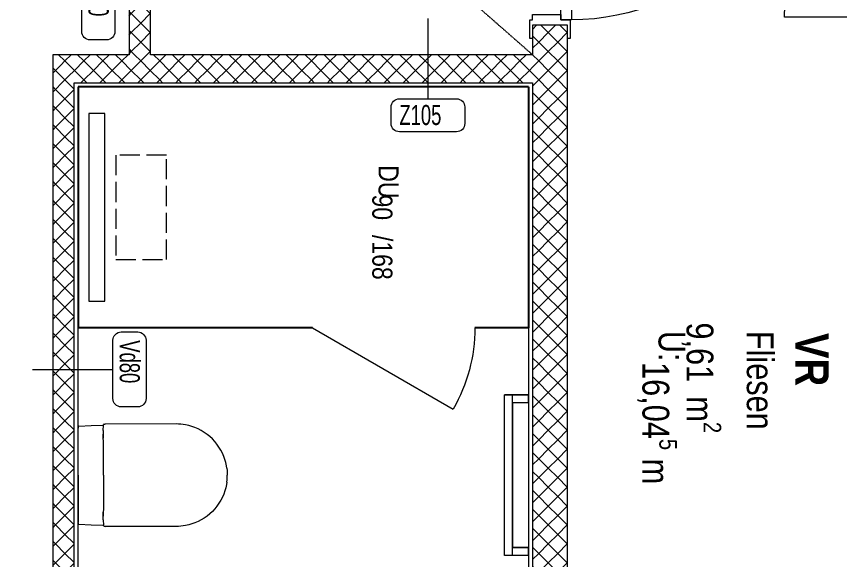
# Model space of a CAD drawing. Header units: metres. Extents: x -16782 to 57285, y -22997 to 18599.
# Drawn here: x 21634 to 24707, y -2183 to -152 of the extents above; entities that cross this region are included whole.
import ezdxf
from ezdxf.enums import TextEntityAlignment as Align

# ---------------------------------------------------------------- set-up
doc = ezdxf.new("R2010")
doc.units = ezdxf.units.M
doc.header["$MEASUREMENT"] = 0
doc.linetypes.add('Strichlinie eng', pattern=[0.1, 0.075, -0.025])
for name, color, linetype in [('130 Wand Innen', 7, 'Continuous'), ('230 Decke abgehaengt', 7, 'Continuous'), ('540 Sanitaer Fliesenlinie', 7, 'Continuous'), ('540 Sanitaer Text', 7, 'Continuous'), ('540 Sanitaereinrichtung', 7, 'Continuous'), ('810 Raumstempel', 7, 'Continuous'), ('936 Beschriftung Aufbauten', 7, 'Continuous'), ('Neubau_130 Wand Innen', 7, 'Continuous')]:
    doc.layers.add(name, color=color, linetype=linetype)
doc.styles.add('ERSTELLTER_STIL_1', font='ARIALN.TTF')
doc.styles.add('ERSTELLTER_STIL_3', font='ARIALNB.TTF')
doc.styles.add('ERSTELLTER_STIL_7', font='ARIALN.TTF', dxfattribs={"width": 0.8})
pattern_1 = [(315, (0, 0), (0.03535534, 0.03535534), [0.05, 0]), (45, (0, 0), (-0.03535534, 0.03535534), [0.05, 0])]
pattern_2 = [(135, (0, 0), (0.03535534, 0.03535534), [0.05, 0]), (225, (0, 0), (-0.03535534, 0.03535534), [0.05, 0])]
pattern_3 = [(45, (0, 0), (-0.03535534, 0.03535534), [0.05, 0]), (135, (0, 0), (0.03535534, 0.03535534), [0.05, 0])]

# ---------------------------------------------------------------- blocks, each defined once
blk = doc.blocks.new('Heizkörper 3 27_2')
at = {"layer": '540 Sanitaereinrichtung', "color": 7, "linetype": 'Continuous', "lineweight": 13}
for p, q in [((0, 0.09), (0, 0)), ((0, 0.09), (0.03, 0.09)), ((0.03, 0.09), (0.03, 0.03)), ((0.57, 0.09), (0.57, 0.03)), ((0.57, 0.09), (0.6, 0.09)), ((0.6, 0.09), (0.6, 0)), ((0, 0.03), (0.6, 0.03)), ((0, 0), (0.6, 0))]:
    blk.add_line(p, q, dxfattribs=at)
at = {"layer": '540 Sanitaereinrichtung', "color": 7, "linetype": 'Continuous', "lineweight": 13, "flags": 128}
blk.add_lwpolyline([(0, 0.09), (0, 0), (0.6, 0), (0.6, 0.09), (0.57, 0.09), (0.57, 0.03), (0.03, 0.03), (0.03, 0.09)], close=True, dxfattribs=at)
blk = doc.blocks.new('Dusche variabel Glorit 2021_2')
at = {"layer": '540 Sanitaereinrichtung', "color": 7, "linetype": 'Continuous', "lineweight": 25}
for p, q in [((0, 0), (0.9, 0)), ((0, -1.68), (0, 0)), ((0.9, -0.874), (0.9, 0)), ((0.9, -1.68), (0.9, -1.48)), ((0, -1.68), (0.9, -1.68))]:
    blk.add_line(p, q, dxfattribs=at)
at = {"layer": '540 Sanitaereinrichtung', "color": 7, "linetype": 'Continuous', "lineweight": 13}
for p, q in [((0.1, -0.04), (0.8, -0.04)), ((0.1, -0.1), (0.1, -0.04)), ((0.8, -0.04), (0.8, -0.1)), ((0.8, -0.1), (0.1, -0.1)), ((0.9, -0.874), (1.203, -1.3988))]:
    blk.add_line(p, q, dxfattribs=at)
at = {"layer": '540 Sanitaereinrichtung', "color": 7, "linetype": 'Strichlinie eng', "lineweight": 13}
for p, q in [((0.255, -0.14), (0.645, -0.14)), ((0.255, -0.33), (0.255, -0.14)), ((0.645, -0.14), (0.645, -0.33)), ((0.645, -0.33), (0.255, -0.33))]:
    blk.add_line(p, q, dxfattribs=at)
at = {"layer": '540 Sanitaereinrichtung', "color": 7, "linetype": 'Continuous', "lineweight": 13}
blk.add_arc((0.9, -0.874), 0.606, 270, 300, dxfattribs=at)
blk = doc.blocks.new('VR_021_43_1', base_point=(20.5083, 9.481))
at = {"layer": '810 Raumstempel', "color": 7, "lineweight": 13, "char_height": 0.1, "attachment_point": 1, "rotation": 270, "style": 'ERSTELLTER_STIL_1'}
for s, insert in [('\\A1;{\\pql;\\pt0,0.05;\\fArial Narrow|b0|i0|c0|p0;\\W1.000000;9,61\\fArial Narrow|b0|i0|c0|p0;\\W1.000000;\\A1{\\H.66x;\\S^  ;}\\fArial Narrow|b0|i0|c0|p0;\\W1.000000; m\\fArial Narrow|b0|i0|c0|p0;\\W1.000000;\\A1{\\H.66x;\\S2^  ;}}', (20.2687, 10.4785)), ('\\A1;{\\pql;\\pt0,0.05;\\fArial Narrow|b0|i0|c0|p0;\\W1.000000;16,04\\fArial Narrow|b0|i0|c0|p0;\\W1.000000;\\A1{\\H.66x;\\S5^  ;}\\fArial Narrow|b0|i0|c0|p0;\\W1.000000; m\\fArial Narrow|b0|i0|c0|p0;\\W1.000000;\\A1{\\H.66x;\\S^  ;}}', (20.104, 10.3306))]:
    blk.add_mtext(s, dxfattribs=dict(at, insert=insert))
at = {"layer": '810 Raumstempel', "color": 7, "lineweight": 13}
for tag, height, style, p in [('DUMMY_892', 0.1, 'ERSTELLTER_STIL_1', (20.2996, 10.4785)), ('DUMMY_891', 0.1, 'ERSTELLTER_STIL_1', (20.4643, 10.4785)), ('perimeterCode', 0.1, 'ERSTELLTER_STIL_1', (20.1349, 10.4472)), ('stFloorCovering', 0.1, 'ERSTELLTER_STIL_1', (20.4643, 10.4472)), ('ROOM_NAME', 0.125, 'ERSTELLTER_STIL_3', (20.6701, 10.4394)), ('DUMMY_890', 0.125, 'ERSTELLTER_STIL_3', (20.6701, 10.2776))]:
    blk.add_attdef(tag, text='', height=height, rotation=270, dxfattribs=dict(at, style=style)).set_placement(p, align=Align.TOP_LEFT)
blk = doc.blocks.new('Etikett_9_1', base_point=(18.942, 10.8924))
at = {"layer": '540 Sanitaer Text', "color": 7, "lineweight": 13, "char_height": 0.075, "attachment_point": 1, "rotation": 270, "style": 'ERSTELLTER_STIL_1'}
for s, insert in [('\\A1;{\\pql;\\pt0,1;\\fArial Narrow|b0|i0|c0|p0;\\W1.000000;\\fArial Narrow|b0|i0|c0|p0;\\W1.000000;\\A1{\\H.66x;\\S^  ;}\\fArial Narrow|b0|i0|c0|p0;\\W1.000000;\\fArial Narrow|b0|i0|c0|p0;\\W1.000000;\\A1{\\H.66x;\\S^  ;}\\fArial Narrow|b0|i0|c0|p0;\\W1.000000;\\fArial Narrow|b0|i0|c0|p0;\\W1.000000;\\fArial Narrow|b0|i0|c0|p0;\\W1.000000;\\fArial Narrow|b0|i0|c0|p0;\\W1.000000;\\fArial Narrow|b0|i0|c0|p0;\\W1.000000;\\fArial Narrow|b0|i0|c0|p0;\\W1.000000;\\fArial Narrow|b0|i0|c0|p0;\\W1.000000;\\A1{\\H.66x;\\S^  ;}\\fArial Narrow|b0|i0|c0|p0;\\W1.000000;\\fArial Narrow|b0|i0|c0|p0;\\W1.000000;\\A1{\\H.66x;\\S^  ;}\\fArial Narrow|b0|i0|c0|p0;\\W1.000000;\\fArial Narrow|b0|i0|c0|p0;\\W1.000000;\\fArial Narrow|b0|i0|c0|p0;\\W1.000000;\\fArial Narrow|b0|i0|c0|p0;\\W1.000000;\\fArial Narrow|b0|i0|c0|p0;\\W1.000000;\\fArial Narrow|b0|i0|c0|p0;\\W1.000000;\\fArial Narrow|b0|i0|c0|p0;\\W1.000000;\\A1{\\H.66x;\\S^  ;}\\fArial Narrow|b0|i0|c0|p0;\\W1.000000;\\fArial Narrow|b0|i0|c0|p0;\\W1.000000;\\A1{\\H.66x;\\S^  ;}\\fArial Narrow|b0|i0|c0|p0;\\W1.000000;\\fArial Narrow|b0|i0|c0|p0;\\W1.000000;\\fArial Narrow|b0|i0|c0|p0;\\W1.000000;\\fArial Narrow|b0|i0|c0|p0;\\W1.000000;\\fArial Narrow|b0|i0|c0|p0;\\W1.000000;\\fArial Narrow|b0|i0|c0|p0;\\W1.000000;\\fArial Narrow|b0|i0|c0|p0;\\W1.000000;\\A1{\\H.66x;\\S^  ;}\\fArial Narrow|b0|i0|c0|p0;\\W1.000000;\\fArial Narrow|b0|i0|c0|p0;\\W1.000000;\\A1{\\H.66x;\\S^  ;}\\fArial Narrow|b0|i0|c0|p0;\\W1.000000;\\fArial Narrow|b0|i0|c0|p0;\\W1.000000;\\fArial Narrow|b0|i0|c0|p0;\\W1.000000;\\fArial Narrow|b0|i0|c0|p0;\\W1.000000;\\fArial Narrow|b0|i0|c0|p0;\\W1.000000;\\fArial Narrow|b0|i0|c0|p0;\\W1.000000;\\fArial Narrow|b0|i0|c0|p0;\\W1.000000;\\A1{\\H.66x;\\S^  ;}\\fArial Narrow|b0|i0|c0|p0;\\W1.000000;\\fArial Narrow|b0|i0|c0|p0;\\W1.000000;\\A1{\\H.66x;\\S^  ;}\\fArial Narrow|b0|i0|c0|p0;\\W1.000000;\\fArial Narrow|b0|i0|c0|p0;\\W1.000000;\\fArial Narrow|b0|i0|c0|p0;\\W1.000000;\\fArial Narrow|b0|i0|c0|p0;\\W1.000000;\\fArial Narrow|b0|i0|c0|p0;\\W1.000000;\\fArial Narrow|b0|i0|c0|p0;\\W1.000000;\\fArial Narrow|b0|i0|c0|p0;\\W1.000000;\\A1{\\H.66x;\\S^  ;}\\fArial Narrow|b0|i0|c0|p0;\\W1.000000;}', (18.942, 10.9564)), ('\\A1;{\\pql;\\pt0,1;\\fArial Narrow|b0|i0|c0|p0;\\W1.000000;90\\fArial Narrow|b0|i0|c0|p0;\\W1.000000;\\A1{\\H.66x;\\S^  ;}\\fArial Narrow|b0|i0|c0|p0;\\W1.000000;\\fArial Narrow|b0|i0|c0|p0;\\W1.000000;\\A1{\\H.66x;\\S^  ;}\\fArial Narrow|b0|i0|c0|p0;\\W1.000000; /\\fArial Narrow|b0|i0|c0|p0;\\W1.000000;\\fArial Narrow|b0|i0|c0|p0;\\W1.000000;\\fArial Narrow|b0|i0|c0|p0;\\W1.000000;\\fArial Narrow|b0|i0|c0|p0;\\W1.000000;\\fArial Narrow|b0|i0|c0|p0;\\W1.000000;168\\fArial Narrow|b0|i0|c0|p0;\\W1.000000;\\A1{\\H.66x;\\S^  ;}\\fArial Narrow|b0|i0|c0|p0;\\W1.000000;\\fArial Narrow|b0|i0|c0|p0;\\W1.000000;\\A1{\\H.66x;\\S^  ;}\\fArial Narrow|b0|i0|c0|p0;\\W1.000000;\\fArial Narrow|b0|i0|c0|p0;\\W1.000000;\\fArial Narrow|b0|i0|c0|p0;\\W1.000000;\\fArial Narrow|b0|i0|c0|p0;\\W1.000000;\\fArial Narrow|b0|i0|c0|p0;\\W1.000000;\\fArial Narrow|b0|i0|c0|p0;\\W1.000000;\\fArial Narrow|b0|i0|c0|p0;\\W1.000000;\\A1{\\H.66x;\\S^  ;}\\fArial Narrow|b0|i0|c0|p0;\\W1.000000;\\fArial Narrow|b0|i0|c0|p0;\\W1.000000;\\A1{\\H.66x;\\S^  ;}\\fArial Narrow|b0|i0|c0|p0;\\W1.000000;\\fArial Narrow|b0|i0|c0|p0;\\W1.000000;\\fArial Narrow|b0|i0|c0|p0;\\W1.000000;\\fArial Narrow|b0|i0|c0|p0;\\W1.000000;\\fArial Narrow|b0|i0|c0|p0;\\W1.000000;\\fArial Narrow|b0|i0|c0|p0;\\W1.000000;\\fArial Narrow|b0|i0|c0|p0;\\W1.000000;\\A1{\\H.66x;\\S^  ;}\\fArial Narrow|b0|i0|c0|p0;\\W1.000000;\\fArial Narrow|b0|i0|c0|p0;\\W1.000000;\\A1{\\H.66x;\\S^  ;}\\fArial Narrow|b0|i0|c0|p0;\\W1.000000;\\fArial Narrow|b0|i0|c0|p0;\\W1.000000;\\fArial Narrow|b0|i0|c0|p0;\\W1.000000;\\fArial Narrow|b0|i0|c0|p0;\\W1.000000;\\fArial Narrow|b0|i0|c0|p0;\\W1.000000;\\fArial Narrow|b0|i0|c0|p0;\\W1.000000;\\fArial Narrow|b0|i0|c0|p0;\\W1.000000;\\A1{\\H.66x;\\S^  ;}\\fArial Narrow|b0|i0|c0|p0;\\W1.000000;\\fArial Narrow|b0|i0|c0|p0;\\W1.000000;\\A1{\\H.66x;\\S^  ;}\\fArial Narrow|b0|i0|c0|p0;\\W1.000000;\\fArial Narrow|b0|i0|c0|p0;\\W1.000000;\\fArial Narrow|b0|i0|c0|p0;\\W1.000000;\\fArial Narrow|b0|i0|c0|p0;\\W1.000000;\\fArial Narrow|b0|i0|c0|p0;\\W1.000000;\\fArial Narrow|b0|i0|c0|p0;\\W1.000000;\\fArial Narrow|b0|i0|c0|p0;\\W1.000000;\\A1{\\H.66x;\\S^  ;}\\fArial Narrow|b0|i0|c0|p0;\\W1.000000;}', (19.0423, 10.9564))]:
    blk.add_mtext(s, dxfattribs=dict(at, insert=insert))
at = {"layer": '540 Sanitaer Text', "color": 7, "lineweight": 13, "style": 'ERSTELLTER_STIL_1'}
for tag, p in [('DUMMY_124', (18.942, 11.0892)), ('sDescriptionDimension', (19.0655, 11.0657))]:
    blk.add_attdef(tag, text='', height=0.075, rotation=270, dxfattribs=at).set_placement(p, align=Align.TOP_LEFT)
blk = doc.blocks.new('Zargentür 1-Fl 27_25')
at = {"layer": 'Neubau_130 Wand Innen', "color": 7, "linetype": 'Continuous', "lineweight": 13}
for p, q in [((0.42, 0.015), (0.42, 0.855)), ((-0.42, 0.01), (-0.49, 0.01)), ((-0.49, 0.01), (-0.49, 0)), ((-0.49, 0), (-0.44, 0)), ((-0.44, 0), (-0.44, -0.13)), ((-0.44, 0), (-0.44, -0.13)), ((-0.44, 0), (-0.44, -0.13)), ((-0.42, 0.015), (-0.42, -0.025)), ((0.42, 0.015), (-0.42, 0.015)), ((-0.42, -0.025), (-0.42, 0.01)), ((0.42, -0.025), (0.42, 0.015)), ((0.42, -0.025), (0.42, 0.01)), ((0.42, 0.01), (0.49, 0.01)), ((0.49, 0), (0.44, 0)), ((0.44, 0), (0.44, -0.13)), ((0.44, 0), (0.44, -0.13)), ((0.44, 0), (0.44, -0.13)), ((0.49, 0.01), (0.49, 0)), ((-0.4, -0.025), (-0.42, -0.025)), ((-0.42, -0.025), (0.42, -0.025)), ((-0.4, -0.13), (-0.4, -0.025)), ((0.4, -0.13), (0.4, -0.025)), ((0.4, -0.025), (0.42, -0.025)), ((-0.44, -0.13), (-0.49, -0.13)), ((-0.49, -0.13), (-0.49, -0.14)), ((-0.49, -0.14), (-0.42, -0.14)), ((-0.42, -0.14), (-0.42, -0.13)), ((-0.42, -0.13), (-0.4, -0.13)), ((0.42, -0.13), (0.4, -0.13)), ((0.42, -0.14), (0.42, -0.13)), ((0.49, -0.14), (0.42, -0.14)), ((0.44, -0.13), (0.49, -0.13)), ((0.49, -0.13), (0.49, -0.14))]:
    blk.add_line(p, q, dxfattribs=at)
blk.add_arc((0.42, 0.015), 0.84, 90, 180, dxfattribs=at)
blk = doc.blocks.new('Wand_162_1', base_point=(19.565, 13.0333))
at = {"layer": '130 Wand Innen', "linetype": 'Continuous', "lineweight": 13, "true_color": 0xa7a7a7}
h = blk.add_hatch(dxfattribs=at)
h.set_pattern_fill('GIPSKARTONWAND_0001', color=253, style=0, pattern_type=2)
h.set_pattern_definition(pattern_1)
h.paths.add_polyline_path([(19.565, 8.3566), (19.695, 8.3566), (19.695, 11.5883), (19.565, 11.5883)])
at = {"layer": '130 Wand Innen', "color": 7, "linetype": 'Continuous', "lineweight": 13}
blk.add_line((19.695, 11.5883), (19.565, 11.5883), dxfattribs=at)
at = {"layer": '130 Wand Innen', "color": 7, "linetype": 'Continuous', "lineweight": 13, "flags": 128}
for points in [[(19.565, 11.5883), (19.565, 11.4783)], [(19.695, 8.3566), (19.695, 11.5883)], [(19.565, 11.3733), (19.565, 8.3566)]]:
    blk.add_lwpolyline(points, dxfattribs=at)
at = {"layer": 'Neubau_130 Wand Innen', "color": 7, "linetype": 'Continuous', "lineweight": 13, "xscale": -1, "rotation": 269.9999999999999}
blk.add_blockref('Zargentür 1-Fl 27_25', (19.695, 12.0283), dxfattribs=at)
blk = doc.blocks.new('Wand_205_1', base_point=(17.775, 11.3733))
at = {"layer": 'Neubau_130 Wand Innen', "linetype": 'Continuous', "lineweight": 13, "true_color": 0xa7a7a7}
h = blk.add_hatch(dxfattribs=at)
h.set_pattern_fill('GIPSKARTONWAND_0001', color=253, style=0, pattern_type=2)
h.set_pattern_definition(pattern_2)
h.paths.add_polyline_path([(17.855, 11.3733), (17.775, 11.3733), (17.775, 9.4533), (17.855, 9.4533)])
h = blk.add_hatch(dxfattribs=at)
h.set_pattern_fill('GIPSKARTONWAND_0001', color=253, style=0, pattern_type=2)
h.set_pattern_definition(pattern_2)
h.paths.add_polyline_path([(17.775, 9.4533), (17.775, 9.3733), (17.855, 9.3733)])
h = blk.add_hatch(dxfattribs=at)
h.set_pattern_fill('GIPSKARTONWAND_0001', color=253, style=0, pattern_type=2)
h.set_pattern_definition(pattern_2)
h.paths.add_polyline_path([(17.855, 9.4533), (17.775, 9.4533), (17.855, 9.3733)])
at = {"layer": 'Neubau_130 Wand Innen', "color": 7, "linetype": 'Continuous', "lineweight": 13, "flags": 128}
for points in [[(17.775, 11.3733), (17.775, 9.4533)], [(17.855, 9.3733), (17.855, 11.3733)], [(17.855, 9.3733), (17.775, 9.3733)]]:
    blk.add_lwpolyline(points, dxfattribs=at)
blk = doc.blocks.new('Wand_223_1', base_point=(18.06, 11.3733))
at = {"layer": 'Neubau_130 Wand Innen', "linetype": 'Continuous', "lineweight": 13, "true_color": 0xa7a7a7}
h = blk.add_hatch(dxfattribs=at)
h.set_pattern_fill('GIPSKARTONWAND_0001', color=253, style=0, pattern_type=2)
h.set_pattern_definition([(315, (0, 0), (0.03535533, 0.03535535), [0.05, 0]), (45, (0, 0), (-0.03535535, 0.03535533), [0.05, 0])])
h.paths.add_polyline_path([(18.14, 11.4783), (18.14, 12.7283), (18.06, 12.7283), (18.06, 11.4783)])
at = {"layer": 'Neubau_130 Wand Innen', "color": 7, "linetype": 'Continuous', "lineweight": 13, "flags": 128}
for points in [[(18.14, 12.7283), (18.06, 12.7283)], [(18.06, 12.7283), (18.06, 11.4783)], [(18.14, 11.4783), (18.14, 12.7283)]]:
    blk.add_lwpolyline(points, dxfattribs=at)
blk = doc.blocks.new('Wand_229_1', base_point=(19.565, 11.3733))
at = {"layer": '130 Wand Innen', "linetype": 'Continuous', "lineweight": 13, "true_color": 0xa7a7a7}
h = blk.add_hatch(dxfattribs=at)
h.set_pattern_fill('GIPSKARTONWAND_0001', color=253, style=0, pattern_type=2)
h.set_pattern_definition(pattern_3)
h.paths.add_polyline_path([(17.855, 11.3733), (17.775, 11.4783), (17.775, 11.3733)])
h = blk.add_hatch(dxfattribs=at)
h.set_pattern_fill('GIPSKARTONWAND_0001', color=253, style=0, pattern_type=2)
h.set_pattern_definition(pattern_3)
h.paths.add_polyline_path([(17.775, 11.4783), (17.855, 11.3733), (17.855, 11.4783)])
h = blk.add_hatch(dxfattribs=at)
h.set_pattern_fill('GIPSKARTONWAND_0001', color=253, style=0, pattern_type=2)
h.set_pattern_definition(pattern_3)
h.paths.add_polyline_path([(17.855, 11.3733), (19.565, 11.3733), (19.565, 11.4783), (17.855, 11.4783)])
at = {"layer": '130 Wand Innen', "color": 7, "linetype": 'Continuous', "lineweight": 13, "flags": 128}
for points in [[(17.775, 11.4783), (17.775, 11.3733)], [(18.06, 11.4783), (17.775, 11.4783)], [(19.565, 11.4783), (18.14, 11.4783)], [(17.855, 11.3733), (19.565, 11.3733)]]:
    blk.add_lwpolyline(points, dxfattribs=at)
blk = doc.blocks.new('Zargentür 1-Fl 27_41')
at = {"layer": 'Neubau_130 Wand Innen', "color": 7, "linetype": 'Continuous', "lineweight": 13}
for p, q in [((0.42, 0.015), (0.42, 0.855)), ((-0.42, 0.01), (-0.49, 0.01)), ((-0.49, 0.01), (-0.49, 0)), ((-0.49, 0), (-0.44, 0)), ((-0.44, 0), (-0.44, -0.105)), ((-0.44, 0), (-0.44, -0.105)), ((-0.44, 0), (-0.44, -0.105)), ((-0.42, 0.015), (-0.42, -0.025)), ((0.42, 0.015), (-0.42, 0.015)), ((-0.42, -0.025), (-0.42, 0.01)), ((0.42, -0.025), (0.42, 0.015)), ((0.42, -0.025), (0.42, 0.01)), ((0.42, 0.01), (0.49, 0.01)), ((0.49, 0), (0.44, 0)), ((0.44, 0), (0.44, -0.105)), ((0.44, 0), (0.44, -0.105)), ((0.44, 0), (0.44, -0.105)), ((0.49, 0.01), (0.49, 0)), ((-0.4, -0.025), (-0.42, -0.025)), ((-0.42, -0.025), (0.42, -0.025)), ((-0.4, -0.105), (-0.4, -0.025)), ((0.4, -0.105), (0.4, -0.025)), ((0.4, -0.025), (0.42, -0.025)), ((-0.44, -0.105), (-0.49, -0.105)), ((-0.49, -0.105), (-0.49, -0.115)), ((-0.49, -0.115), (-0.42, -0.115)), ((-0.42, -0.115), (-0.42, -0.105)), ((-0.42, -0.105), (-0.4, -0.105)), ((0.42, -0.105), (0.4, -0.105)), ((0.42, -0.115), (0.42, -0.105)), ((0.49, -0.115), (0.42, -0.115)), ((0.44, -0.105), (0.49, -0.105)), ((0.49, -0.105), (0.49, -0.115))]:
    blk.add_line(p, q, dxfattribs=at)
blk.add_arc((0.42, 0.015), 0.84, 90, 180, dxfattribs=at)
blk = doc.blocks.new('T Marker 21_24')
at = {"layer": 'Neubau_130 Wand Innen', "color": 7, "linetype": 'Continuous', "lineweight": 13}
blk.add_line((0, 0.35), (0, -0.255), dxfattribs=at)
at = {"layer": 'Neubau_130 Wand Innen', "color": 7, "lineweight": 13, "style": 'ERSTELLTER_STIL_1'}
for tag, p in [('gs_width_select_pref_50_0', (-0.0029, 0.023)), ('gs_width_select_pref_50_1', (0.13, 0.023))]:
    blk.add_attdef(tag, text='', height=0.075, rotation=90, dxfattribs=at).set_placement(p, align=Align.BOTTOM_LEFT)
blk = doc.blocks.new('Zargentür 1-Fl 27_42')
at = {"layer": 'Neubau_130 Wand Innen', "color": 7, "linetype": 'Continuous', "lineweight": 13}
for p, q in [((0.42, 0.015), (0.42, 0.855)), ((-0.42, 0.01), (-0.49, 0.01)), ((-0.49, 0.01), (-0.49, 0)), ((-0.49, 0), (-0.44, 0)), ((-0.44, 0), (-0.44, -0.105)), ((-0.44, -0.105), (-0.44, 0)), ((-0.44, -0.105), (-0.44, 0)), ((-0.42, 0.015), (-0.42, -0.025)), ((0.42, 0.015), (-0.42, 0.015)), ((-0.42, -0.025), (-0.42, 0.01)), ((0.42, -0.025), (0.42, 0.015)), ((0.42, -0.025), (0.42, 0.01)), ((0.42, 0.01), (0.49, 0.01)), ((0.49, 0), (0.44, 0)), ((0.44, 0), (0.44, -0.105)), ((0.44, -0.105), (0.44, 0)), ((0.44, -0.105), (0.44, 0)), ((0.49, 0.01), (0.49, 0)), ((-0.4, -0.025), (-0.42, -0.025)), ((-0.42, -0.025), (0.42, -0.025)), ((-0.4, -0.105), (-0.4, -0.025)), ((0.4, -0.105), (0.4, -0.025)), ((0.4, -0.025), (0.42, -0.025)), ((-0.44, -0.105), (-0.49, -0.105)), ((-0.49, -0.105), (-0.49, -0.115)), ((-0.49, -0.115), (-0.42, -0.115)), ((-0.42, -0.115), (-0.42, -0.105)), ((-0.42, -0.105), (-0.4, -0.105)), ((0.42, -0.105), (0.4, -0.105)), ((0.42, -0.115), (0.42, -0.105)), ((0.49, -0.115), (0.42, -0.115)), ((0.44, -0.105), (0.49, -0.105)), ((0.49, -0.105), (0.49, -0.115))]:
    blk.add_line(p, q, dxfattribs=at)
blk.add_arc((0.42, 0.015), 0.84, 90, 180, dxfattribs=at)
blk = doc.blocks.new('T Marker 21_28')
at = {"layer": 'Neubau_130 Wand Innen', "color": 7, "linetype": 'Continuous', "lineweight": 13}
blk.add_line((0, -0.455), (0, 0.15), dxfattribs=at)
at = {"layer": 'Neubau_130 Wand Innen', "color": 7, "lineweight": 13, "style": 'ERSTELLTER_STIL_1'}
for tag, p in [('gs_width_select_pref_50_0', (-0.0029, -0.2896)), ('gs_width_select_pref_50_1', (0.13, -0.3378))]:
    blk.add_attdef(tag, text='', height=0.075, rotation=90, dxfattribs=at).set_placement(p, align=Align.BOTTOM_LEFT)
blk = doc.blocks.new('Wand_244_1', base_point=(21.36, 12.7683))
at = {"layer": 'Neubau_130 Wand Innen', "linetype": 'Continuous', "lineweight": 13, "true_color": 0xa7a7a7}
h = blk.add_hatch(dxfattribs=at)
h.set_pattern_fill('GIPSKARTONWAND_0001', color=253, style=0, pattern_type=2)
h.set_pattern_definition(pattern_1)
h.paths.add_polyline_path([(21.36, 12.7683), (21.36, 12.4783), (21.465, 12.4783), (21.465, 12.7683)])
h = blk.add_hatch(dxfattribs=at)
h.set_pattern_fill('GIPSKARTONWAND_0001', color=253, style=0, pattern_type=2)
h.set_pattern_definition(pattern_1)
h.paths.add_polyline_path([(21.36, 11.2733), (21.465, 11.2733), (21.465, 11.5983), (21.36, 11.5983)])
h = blk.add_hatch(dxfattribs=at)
h.set_pattern_fill('GIPSKARTONWAND_0001', color=253, style=0, pattern_type=2)
h.set_pattern_definition(pattern_1)
h.paths.add_polyline_path([(21.36, 10.2932), (21.465, 10.2932), (21.465, 10.3933), (21.36, 10.3933)])
at = {"layer": 'Neubau_130 Wand Innen', "color": 7, "linetype": 'Continuous', "lineweight": 13}
for p, q in [((21.465, 12.4783), (21.36, 12.4783)), ((21.465, 11.5983), (21.36, 11.5983)), ((21.465, 11.2733), (21.36, 11.2733)), ((21.465, 10.3933), (21.36, 10.3933))]:
    blk.add_line(p, q, dxfattribs=at)
at = {"layer": 'Neubau_130 Wand Innen', "color": 7, "linetype": 'Continuous', "lineweight": 13, "flags": 128}
for points in [[(21.36, 12.7683), (21.36, 12.4783)], [(21.465, 12.7683), (21.36, 12.7683)], [(21.465, 12.4783), (21.465, 12.7683)], [(21.36, 11.5983), (21.36, 11.2733)], [(21.465, 11.4883), (21.465, 11.5983)], [(21.465, 11.2733), (21.465, 11.3833)], [(21.36, 10.3933), (21.36, 10.2932)], [(21.465, 10.2932), (21.465, 10.3933)]]:
    blk.add_lwpolyline(points, dxfattribs=at)
at = {"layer": 'Neubau_130 Wand Innen', "color": 7, "linetype": 'Continuous', "lineweight": 13, "xscale": -1}
for name, p, rotation in [('Zargentür 1-Fl 27_42', (21.36, 12.0383), 90), ('Zargentür 1-Fl 27_41', (21.465, 10.8333), 270)]:
    blk.add_blockref(name, p, dxfattribs=dict(at, rotation=rotation))
at = {"layer": 'Neubau_130 Wand Innen', "color": 7, "lineweight": 13}
ref = blk.add_blockref('T Marker 21_28', (21.465, 12.0383), dxfattribs=dict(at, rotation=270))
ref.add_attrib('gs_width_select_pref_50', 'DL80', dxfattribs={"color": 7, "lineweight": 13, "height": 0.075, "rotation": 360, "style": 'ERSTELLTER_STIL_1'}).set_placement((21.1525, 12.0642), align=Align.BOTTOM_LEFT)
ref.add_attrib('gs_width_select_pref_50_1', 'DL210', dxfattribs={"color": 7, "lineweight": 13, "height": 0.075, "rotation": 360, "style": 'ERSTELLTER_STIL_1'}).set_placement((21.1042, 11.9312), align=Align.BOTTOM_LEFT)
ref = blk.add_blockref('T Marker 21_24', (21.465, 10.8333), dxfattribs=dict(at, rotation=270))
ref.add_attrib('gs_width_select_pref_50', 'DL80', dxfattribs={"color": 7, "lineweight": 13, "height": 0.075, "rotation": 360, "style": 'ERSTELLTER_STIL_1'}).set_placement((21.465, 10.8592), align=Align.BOTTOM_LEFT)
ref.add_attrib('gs_width_select_pref_50_1', 'DL210', dxfattribs={"color": 7, "lineweight": 13, "height": 0.075, "rotation": 360, "style": 'ERSTELLTER_STIL_1'}).set_placement((21.465, 10.7262), align=Align.BOTTOM_LEFT)
blk = doc.blocks.new('Villeroy_Boch-Subway_Washdown_WC-3D_15')
at = {"layer": '540 Sanitaereinrichtung', "color": 7, "linetype": 'Continuous', "lineweight": 13}
for p, q in [((0.1556, 0.5535), (0.1438, 0.5509)), ((0.1644, 0.5549), (0.1556, 0.5535)), ((0.1644, 0.5549), (0.1732, 0.5559)), ((0.1645, 0.5549), (0.1644, 0.5549)), ((0.1645, 0.5549), (0.1644, 0.5549)), ((0.1644, 0.5549), (0.1645, 0.5549)), ((0.1644, 0.5549), (0.1645, 0.5549)), ((0.1732, 0.5559), (0.1729, 0.5559)), ((0.1732, 0.5559), (0.1821, 0.5566)), ((0.1821, 0.5566), (0.1909, 0.5566)), ((0.1996, 0.5566), (0.1909, 0.5566)), ((0.2085, 0.5559), (0.1996, 0.5566)), ((0.2173, 0.5549), (0.2085, 0.5559)), ((0.2085, 0.5559), (0.2088, 0.5559)), ((0.2172, 0.5549), (0.2173, 0.5549)), ((0.2172, 0.5549), (0.2173, 0.5549)), ((0.2173, 0.5549), (0.2172, 0.5549)), ((0.2173, 0.5549), (0.2172, 0.5549)), ((0.2173, 0.5549), (0.2261, 0.5535)), ((0.2261, 0.5535), (0.2379, 0.5509)), ((0.0861, 0.5255), (0.0754, 0.5179)), ((0.0972, 0.5322), (0.0861, 0.5255)), ((0.1087, 0.5382), (0.0972, 0.5322)), ((0.1205, 0.5433), (0.1087, 0.5382)), ((0.1321, 0.5475), (0.1205, 0.5433)), ((0.1438, 0.5509), (0.1321, 0.5475)), ((0.2379, 0.5509), (0.2497, 0.5475)), ((0.2497, 0.5475), (0.2612, 0.5433)), ((0.2612, 0.5433), (0.273, 0.5382)), ((0.273, 0.5382), (0.2845, 0.5322)), ((0.2845, 0.5322), (0.2957, 0.5255)), ((0.2957, 0.5255), (0.3063, 0.5179)), ((0.0557, 0.5008), (0.0467, 0.4912)), ((0.0652, 0.5097), (0.0557, 0.5008)), ((0.0754, 0.5179), (0.0652, 0.5097)), ((0.3063, 0.5179), (0.3165, 0.5097)), ((0.3165, 0.5097), (0.3261, 0.5008)), ((0.3261, 0.5008), (0.335, 0.4912)), ((0.0309, 0.4704), (0.0242, 0.4592)), ((0.0385, 0.481), (0.0309, 0.4704)), ((0.0467, 0.4912), (0.0385, 0.481)), ((0.335, 0.4912), (0.3433, 0.481)), ((0.3433, 0.481), (0.3508, 0.4704)), ((0.3508, 0.4704), (0.3575, 0.4592)), ((0.0131, 0.4359), (0.0089, 0.4244)), ((0.0182, 0.4477), (0.0131, 0.4359)), ((0.0242, 0.4592), (0.0182, 0.4477)), ((0.3575, 0.4592), (0.3635, 0.4477)), ((0.3635, 0.4477), (0.3686, 0.4359)), ((0.3686, 0.4359), (0.3728, 0.4244)), ((0.0029, 0.4008), (0.0015, 0.392)), ((0.0055, 0.4126), (0.0029, 0.4008)), ((0.0089, 0.4244), (0.0055, 0.4126)), ((0.3728, 0.4244), (0.3762, 0.4126)), ((0.3762, 0.4126), (0.3788, 0.4008)), ((0.3788, 0.4008), (0.3802, 0.392)), ((-0.0001, 0.3743), (-0.0003, 0.3656)), ((0.0005, 0.3832), (-0.0001, 0.3743)), ((0.0015, 0.392), (0.0005, 0.3832)), ((0.3802, 0.392), (0.3812, 0.3832)), ((0.3812, 0.3832), (0.3819, 0.3743)), ((0.3819, 0.3743), (0.3821, 0.3656)), ((-0.0003, 0.3656), (-0.0001, 0.1012)), ((0.3821, 0.3656), (0.3818, 0.1012)), ((0.0002, 0.0976), (-0.0001, 0.1012)), ((0.0002, 0.0976), (0.0009, 0.096)), ((0.0009, 0.096), (0.0012, 0.0956)), ((0.0012, 0.0956), (0.0021, 0.0951)), ((0.0021, 0.0951), (0.003, 0.0945)), ((0.0044, 0.0943), (0.003, 0.0945)), ((0.0242, 0.0941), (0.0044, 0.0943)), ((0.0044, 0.0942), (0.0044, 0.0929)), ((0.0058, 0.0491), (0.0044, 0.0929)), ((0.0242, 0.0941), (0.0365, 0.0941)), ((0.0242, 0.0941), (0.0376, 0.0941)), ((0.0365, 0.0941), (0.0527, 0.0941)), ((0.0365, 0.0941), (0.0376, 0.0941)), ((0.0527, 0.0941), (0.0376, 0.0941)), ((0.0643, 0.0943), (0.0527, 0.0941)), ((0.0527, 0.0941), (0.0527, 0.0941)), ((0.1065, 0.0942), (0.0643, 0.0943)), ((0.1486, 0.0949), (0.1065, 0.0942)), ((0.1909, 0.0949), (0.1486, 0.0949)), ((0.1909, 0.0949), (0.2331, 0.0949)), ((0.2331, 0.0949), (0.2752, 0.0942)), ((0.2752, 0.0942), (0.3174, 0.0943)), ((0.3174, 0.0943), (0.329, 0.0941)), ((0.329, 0.0941), (0.3442, 0.0941)), ((0.3291, 0.0941), (0.329, 0.0941)), ((0.3453, 0.0941), (0.329, 0.0941)), ((0.3575, 0.0941), (0.3442, 0.0941)), ((0.3453, 0.0941), (0.3442, 0.0941)), ((0.3575, 0.0941), (0.3453, 0.0941)), ((0.3575, 0.0941), (0.3773, 0.0943)), ((0.3759, 0.0491), (0.3773, 0.0929)), ((0.3773, 0.0943), (0.3787, 0.0945)), ((0.3773, 0.0942), (0.3773, 0.0929)), ((0.3796, 0.0951), (0.3787, 0.0945)), ((0.3805, 0.0956), (0.3796, 0.0951)), ((0.3808, 0.096), (0.3805, 0.0956)), ((0.3815, 0.0976), (0.3808, 0.096)), ((0.3815, 0.0976), (0.3818, 0.1012)), ((0.0077, 0.0022), (0.0058, 0.0491)), ((0.374, 0.0022), (0.3759, 0.0491)), ((0.0077, 0.0022), (0.0082, 0.0008)), ((0.0082, 0.0008), (0.0093, -0.0002)), ((0.3735, 0.0008), (0.3724, -0.0002)), ((0.374, 0.0022), (0.3735, 0.0008)), ((0.0093, -0.0002), (0.0098, -0.0002)), ((0.0105, -0.0002), (0.0098, -0.0002)), ((0.0105, -0.0002), (0.0115, -0.0002)), ((0.0128, -0.0002), (0.0115, -0.0002)), ((0.0128, -0.0002), (0.0142, -0.0002)), ((0.0142, -0.0002), (0.0157, -0.0002)), ((0.1909, -0.0002), (0.0157, -0.0002)), ((0.1909, -0.0002), (0.366, -0.0002)), ((0.3675, -0.0002), (0.366, -0.0002)), ((0.3689, -0.0002), (0.3675, -0.0002)), ((0.3689, -0.0002), (0.3702, -0.0002)), ((0.3712, -0.0002), (0.3702, -0.0002)), ((0.3712, -0.0002), (0.372, -0.0002)), ((0.3724, -0.0002), (0.372, -0.0002))]:
    blk.add_line(p, q, dxfattribs=at)
blk = doc.blocks.new('Etikett_105_1', base_point=(18.307, 11.6732))
at = {"layer": '936 Beschriftung Aufbauten', "color": 7, "linetype": 'Continuous', "lineweight": 13}
blk.add_line((18.307, 11.6732), (18.007, 11.6732), dxfattribs=at)
at = {"layer": '936 Beschriftung Aufbauten', "color": 7, "linetype": 'Continuous', "lineweight": 13, "flags": 128}
blk.add_lwpolyline([(18.007, 11.5643, -0.414214), (17.9761, 11.5334), (17.9143, 11.5334, -0.414214), (17.8834, 11.5643), (17.8834, 11.7821, -0.414214), (17.9143, 11.813), (17.9761, 11.813, -0.414214), (18.007, 11.7821)], format="xyb", close=True, dxfattribs=at)
at = {"layer": '936 Beschriftung Aufbauten', "color": 7, "lineweight": 13, "insert": (17.9838, 11.7821), "char_height": 0.075, "attachment_point": 1, "rotation": 270, "style": 'ERSTELLTER_STIL_7'}
blk.add_mtext('\\A1;{\\pqj;\\pt0,1;\\fArial Narrow|b0|i0|c0|p0;\\W0.800000;Vd80 \\fArial Narrow|b0|i0|c0|p0;\\W0.800000;\\A1{\\H.66x;\\S^  ;}\\fArial Narrow|b0|i0|c0|p0;\\W0.800000;\\fArial Narrow|b0|i0|c0|p0;\\W0.800000;\\A1{\\H.66x;\\S^  ;}\\fArial Narrow|b0|i0|c0|p0;\\W0.800000;\\fArial Narrow|b0|i0|c0|p0;\\W0.800000;\\fArial Narrow|b0|i0|c0|p0;\\W0.800000;\\fArial Narrow|b0|i0|c0|p0;\\W0.800000;\\fArial Narrow|b0|i0|c0|p0;\\W0.800000;\\fArial Narrow|b0|i0|c0|p0;\\W0.800000;\\fArial Narrow|b0|i0|c0|p0;\\W0.800000;\\fArial Narrow|b0|i0|c0|p0;\\W0.800000;\\fArial Narrow|b0|i0|c0|p0;\\W0.800000;\\fArial Narrow|b0|i0|c0|p0;\\W0.800000;\\fArial Narrow|b0|i0|c0|p0;\\W0.800000;\\fArial Narrow|b0|i0|c0|p0;\\W0.800000;\\fArial Narrow|b0|i0|c0|p0;\\W0.800000;\\fArial Narrow|b0|i0|c0|p0;\\W0.800000;\\fArial Narrow|b0|i0|c0|p0;\\W0.800000;\\fArial Narrow|b0|i0|c0|p0;\\W0.800000;\\fArial Narrow|b0|i0|c0|p0;\\W0.800000;\\fArial Narrow|b0|i0|c0|p0;\\W0.800000;\\fArial Narrow|b0|i0|c0|p0;\\W0.800000;\\fArial Narrow|b0|i0|c0|p0;\\W0.800000;\\fArial Narrow|b0|i0|c0|p0;\\W0.800000;\\fArial Narrow|b0|i0|c0|p0;\\W0.800000;\\fArial Narrow|b0|i0|c0|p0;\\W0.800000;\\fArial Narrow|b0|i0|c0|p0;\\W0.800000;\\fArial Narrow|b0|i0|c0|p0;\\W0.800000;\\fArial Narrow|b0|i0|c0|p0;\\W0.800000;\\fArial Narrow|b0|i0|c0|p0;\\W0.800000;\\fArial Narrow|b0|i0|c0|p0;\\W0.800000;\\fArial Narrow|b0|i0|c0|p0;\\W0.800000;\\fArial Narrow|b0|i0|c0|p0;\\W0.800000;\\fArial Narrow|b0|i0|c0|p0;\\W0.800000;\\fArial Narrow|b0|i0|c0|p0;\\W0.800000;\\fArial Narrow|b0|i0|c0|p0;\\W0.800000;\\fArial Narrow|b0|i0|c0|p0;\\W0.800000;\\fArial Narrow|b0|i0|c0|p0;\\W0.800000;\\fArial Narrow|b0|i0|c0|p0;\\W0.800000;\\fArial Narrow|b0|i0|c0|p0;\\W0.800000;\\fArial Narrow|b0|i0|c0|p0;\\W0.800000;\\fArial Narrow|b0|i0|c0|p0;\\W0.800000;\\fArial Narrow|b0|i0|c0|p0;\\W0.800000;\\fArial Narrow|b0|i0|c0|p0;\\W0.800000;\\fArial Narrow|b0|i0|c0|p0;\\W0.800000;\\fArial Narrow|b0|i0|c0|p0;\\W0.800000;\\fArial Narrow|b0|i0|c0|p0;\\W0.800000;}', dxfattribs=at)
blk = doc.blocks.new('Etikett_106_1', base_point=(19.1747, 11.6138))
at = {"layer": '936 Beschriftung Aufbauten', "color": 7, "linetype": 'Continuous', "lineweight": 13}
blk.add_line((19.1747, 11.6138), (19.1747, 11.3138), dxfattribs=at)
at = {"layer": '936 Beschriftung Aufbauten', "color": 7, "linetype": 'Continuous', "lineweight": 13, "flags": 128}
blk.add_lwpolyline([(19.2813, 11.3138, -0.414214), (19.3122, 11.283), (19.3122, 11.2212, -0.414214), (19.2813, 11.1903), (19.0682, 11.1903, -0.414214), (19.0373, 11.2212), (19.0373, 11.283, -0.414214), (19.0682, 11.3138)], format="xyb", close=True, dxfattribs=at)
at = {"layer": '936 Beschriftung Aufbauten', "color": 7, "lineweight": 13, "insert": (19.0682, 11.2907), "char_height": 0.075, "attachment_point": 1, "style": 'ERSTELLTER_STIL_7'}
blk.add_mtext('\\A1;{\\pqj;\\pt0,1;\\fArial Narrow|b0|i0|c0|p0;\\W0.800000;Z105 \\fArial Narrow|b0|i0|c0|p0;\\W0.800000;\\A1{\\H.66x;\\S^  ;}\\fArial Narrow|b0|i0|c0|p0;\\W0.800000;\\fArial Narrow|b0|i0|c0|p0;\\W0.800000;\\A1{\\H.66x;\\S^  ;}\\fArial Narrow|b0|i0|c0|p0;\\W0.800000;\\fArial Narrow|b0|i0|c0|p0;\\W0.800000;\\fArial Narrow|b0|i0|c0|p0;\\W0.800000;\\fArial Narrow|b0|i0|c0|p0;\\W0.800000;\\fArial Narrow|b0|i0|c0|p0;\\W0.800000;\\fArial Narrow|b0|i0|c0|p0;\\W0.800000;\\fArial Narrow|b0|i0|c0|p0;\\W0.800000;\\fArial Narrow|b0|i0|c0|p0;\\W0.800000;\\fArial Narrow|b0|i0|c0|p0;\\W0.800000;\\fArial Narrow|b0|i0|c0|p0;\\W0.800000;\\fArial Narrow|b0|i0|c0|p0;\\W0.800000;\\fArial Narrow|b0|i0|c0|p0;\\W0.800000;\\fArial Narrow|b0|i0|c0|p0;\\W0.800000;\\fArial Narrow|b0|i0|c0|p0;\\W0.800000;\\fArial Narrow|b0|i0|c0|p0;\\W0.800000;\\fArial Narrow|b0|i0|c0|p0;\\W0.800000;\\fArial Narrow|b0|i0|c0|p0;\\W0.800000;\\fArial Narrow|b0|i0|c0|p0;\\W0.800000;\\fArial Narrow|b0|i0|c0|p0;\\W0.800000;\\fArial Narrow|b0|i0|c0|p0;\\W0.800000;\\fArial Narrow|b0|i0|c0|p0;\\W0.800000;\\fArial Narrow|b0|i0|c0|p0;\\W0.800000;\\fArial Narrow|b0|i0|c0|p0;\\W0.800000;\\fArial Narrow|b0|i0|c0|p0;\\W0.800000;\\fArial Narrow|b0|i0|c0|p0;\\W0.800000;\\fArial Narrow|b0|i0|c0|p0;\\W0.800000;\\fArial Narrow|b0|i0|c0|p0;\\W0.800000;\\fArial Narrow|b0|i0|c0|p0;\\W0.800000;\\fArial Narrow|b0|i0|c0|p0;\\W0.800000;\\fArial Narrow|b0|i0|c0|p0;\\W0.800000;\\fArial Narrow|b0|i0|c0|p0;\\W0.800000;\\fArial Narrow|b0|i0|c0|p0;\\W0.800000;\\fArial Narrow|b0|i0|c0|p0;\\W0.800000;\\fArial Narrow|b0|i0|c0|p0;\\W0.800000;\\fArial Narrow|b0|i0|c0|p0;\\W0.800000;\\fArial Narrow|b0|i0|c0|p0;\\W0.800000;\\fArial Narrow|b0|i0|c0|p0;\\W0.800000;\\fArial Narrow|b0|i0|c0|p0;\\W0.800000;\\fArial Narrow|b0|i0|c0|p0;\\W0.800000;\\fArial Narrow|b0|i0|c0|p0;\\W0.800000;\\fArial Narrow|b0|i0|c0|p0;\\W0.800000;\\fArial Narrow|b0|i0|c0|p0;\\W0.800000;\\fArial Narrow|b0|i0|c0|p0;\\W0.800000;\\fArial Narrow|b0|i0|c0|p0;\\W0.800000;}', dxfattribs=at)
blk = doc.blocks.new('Etikett_107_1', base_point=(17.6999, 10.3032))
at = {"layer": '936 Beschriftung Aufbauten', "color": 7, "linetype": 'Continuous', "lineweight": 13}
blk.add_line((17.6999, 10.3032), (17.9999, 10.3032), dxfattribs=at)
at = {"layer": '936 Beschriftung Aufbauten', "color": 7, "linetype": 'Continuous', "lineweight": 13, "flags": 128}
blk.add_lwpolyline([(17.9999, 10.4121, -0.414214), (18.0307, 10.443), (18.0925, 10.443, -0.414214), (18.1234, 10.4121), (18.1234, 10.1943, -0.414214), (18.0925, 10.1634), (18.0307, 10.1634, -0.414214), (17.9999, 10.1943)], format="xyb", close=True, dxfattribs=at)
at = {"layer": '936 Beschriftung Aufbauten', "color": 7, "lineweight": 13, "insert": (18.1002, 10.4121), "char_height": 0.075, "attachment_point": 1, "rotation": 270, "style": 'ERSTELLTER_STIL_7'}
blk.add_mtext('\\A1;{\\pqj;\\pt0,1;\\fArial Narrow|b0|i0|c0|p0;\\W0.800000;Vd80 \\fArial Narrow|b0|i0|c0|p0;\\W0.800000;\\A1{\\H.66x;\\S^  ;}\\fArial Narrow|b0|i0|c0|p0;\\W0.800000;\\fArial Narrow|b0|i0|c0|p0;\\W0.800000;\\A1{\\H.66x;\\S^  ;}\\fArial Narrow|b0|i0|c0|p0;\\W0.800000;\\fArial Narrow|b0|i0|c0|p0;\\W0.800000;\\fArial Narrow|b0|i0|c0|p0;\\W0.800000;\\fArial Narrow|b0|i0|c0|p0;\\W0.800000;\\fArial Narrow|b0|i0|c0|p0;\\W0.800000;\\fArial Narrow|b0|i0|c0|p0;\\W0.800000;\\fArial Narrow|b0|i0|c0|p0;\\W0.800000;\\fArial Narrow|b0|i0|c0|p0;\\W0.800000;\\fArial Narrow|b0|i0|c0|p0;\\W0.800000;\\fArial Narrow|b0|i0|c0|p0;\\W0.800000;\\fArial Narrow|b0|i0|c0|p0;\\W0.800000;\\fArial Narrow|b0|i0|c0|p0;\\W0.800000;\\fArial Narrow|b0|i0|c0|p0;\\W0.800000;\\fArial Narrow|b0|i0|c0|p0;\\W0.800000;\\fArial Narrow|b0|i0|c0|p0;\\W0.800000;\\fArial Narrow|b0|i0|c0|p0;\\W0.800000;\\fArial Narrow|b0|i0|c0|p0;\\W0.800000;\\fArial Narrow|b0|i0|c0|p0;\\W0.800000;\\fArial Narrow|b0|i0|c0|p0;\\W0.800000;\\fArial Narrow|b0|i0|c0|p0;\\W0.800000;\\fArial Narrow|b0|i0|c0|p0;\\W0.800000;\\fArial Narrow|b0|i0|c0|p0;\\W0.800000;\\fArial Narrow|b0|i0|c0|p0;\\W0.800000;\\fArial Narrow|b0|i0|c0|p0;\\W0.800000;\\fArial Narrow|b0|i0|c0|p0;\\W0.800000;\\fArial Narrow|b0|i0|c0|p0;\\W0.800000;\\fArial Narrow|b0|i0|c0|p0;\\W0.800000;\\fArial Narrow|b0|i0|c0|p0;\\W0.800000;\\fArial Narrow|b0|i0|c0|p0;\\W0.800000;\\fArial Narrow|b0|i0|c0|p0;\\W0.800000;\\fArial Narrow|b0|i0|c0|p0;\\W0.800000;\\fArial Narrow|b0|i0|c0|p0;\\W0.800000;\\fArial Narrow|b0|i0|c0|p0;\\W0.800000;\\fArial Narrow|b0|i0|c0|p0;\\W0.800000;\\fArial Narrow|b0|i0|c0|p0;\\W0.800000;\\fArial Narrow|b0|i0|c0|p0;\\W0.800000;\\fArial Narrow|b0|i0|c0|p0;\\W0.800000;\\fArial Narrow|b0|i0|c0|p0;\\W0.800000;\\fArial Narrow|b0|i0|c0|p0;\\W0.800000;\\fArial Narrow|b0|i0|c0|p0;\\W0.800000;\\fArial Narrow|b0|i0|c0|p0;\\W0.800000;\\fArial Narrow|b0|i0|c0|p0;\\W0.800000;\\fArial Narrow|b0|i0|c0|p0;\\W0.800000;\\fArial Narrow|b0|i0|c0|p0;\\W0.800000;}', dxfattribs=at)

msp = doc.modelspace()

# ---------------------------------------------------------------- linework, layer by layer
at = {"layer": '230 Decke abgehaengt', "color": 7, "linetype": 'Strichlinie eng', "lineweight": 13, "flags": 128}
msp.add_lwpolyline([(22133.621, 955.165), (23558.612, -294.835)], dxfattribs=at)
at = {"layer": '540 Sanitaer Fliesenlinie', "color": 182, "linetype": 'Continuous', "lineweight": 5, "true_color": 0x4b06db}
msp.add_lwpolyline([(23543.612, -414.835), (23543.612, -5346.54), (21753.612, -5346.54), (21753.612, -2414.835), (21863.612, -2414.835), (21863.612, -1314.835), (21863.612, -414.835)], close=True, dxfattribs=at)

# ---------------------------------------------------------------- block references
at = {"layer": '130 Wand Innen', "color": 7, "lineweight": 30, "xscale": 1000, "yscale": 1000, "zscale": 1000}
for name, p in [('Wand_162_1', (23558.612, 1260.161)), ('Wand_229_1', (23558.612, -399.835))]:
    msp.add_blockref(name, p, dxfattribs=at)
at = {"layer": '540 Sanitaer Text', "color": 7, "linetype": 'Continuous', "lineweight": 13, "xscale": 1000, "yscale": 1000, "zscale": 1000}
msp.add_blockref('Etikett_9_1', (22935.566, -880.725), dxfattribs=at).add_auto_attribs({'sDescriptionDimension': 'DU'})
at = {"layer": '540 Sanitaereinrichtung', "color": 7, "linetype": 'Continuous', "lineweight": 13, "yscale": 1000, "zscale": 1000}
for name, p, xscale, rotation in [('Dusche variabel Glorit 2021_2', (21863.612, -414.835), -1000, 90), ('Heizkörper 3 27_2', (23453.612, -2164.835), -1000, 270.0000199567431), ('Villeroy_Boch-Subway_Washdown_WC-3D_15', (21863.413, -1673.917), 1000, 270.0063471363208)]:
    msp.add_blockref(name, p, dxfattribs=dict(at, xscale=xscale, rotation=rotation))
at = {"layer": '810 Raumstempel', "color": 7, "linetype": 'Continuous', "lineweight": 13, "xscale": 1000, "yscale": 1000, "zscale": 1000}
msp.add_blockref('VR_021_43_1', (24501.943, -2292.068), dxfattribs=at).add_auto_attribs({'ROOM_NAME': 'VR', 'stFloorCovering': 'Fliesen', 'perimeterCode': 'U: '})
at = {"layer": '936 Beschriftung Aufbauten', "color": 12, "linetype": 'Continuous', "lineweight": 13, "true_color": 0xcc0000, "xscale": 1000, "yscale": 1000, "zscale": 1000}
for name, p in [('Etikett_105_1', (22300.559, -99.913)), ('Etikett_106_1', (23168.339, -159.257)), ('Etikett_107_1', (21693.453, -1469.873))]:
    msp.add_blockref(name, p, dxfattribs=at)
at = {"layer": 'Neubau_130 Wand Innen', "color": 7, "lineweight": 30, "xscale": 1000, "yscale": 1000, "zscale": 1000}
for name, p in [('Wand_244_1', (25353.612, 995.161)), ('Wand_223_1', (22053.622, -399.835)), ('Wand_205_1', (21768.612, -399.835))]:
    msp.add_blockref(name, p, dxfattribs=at)

doc.saveas('drawing.dxf')
